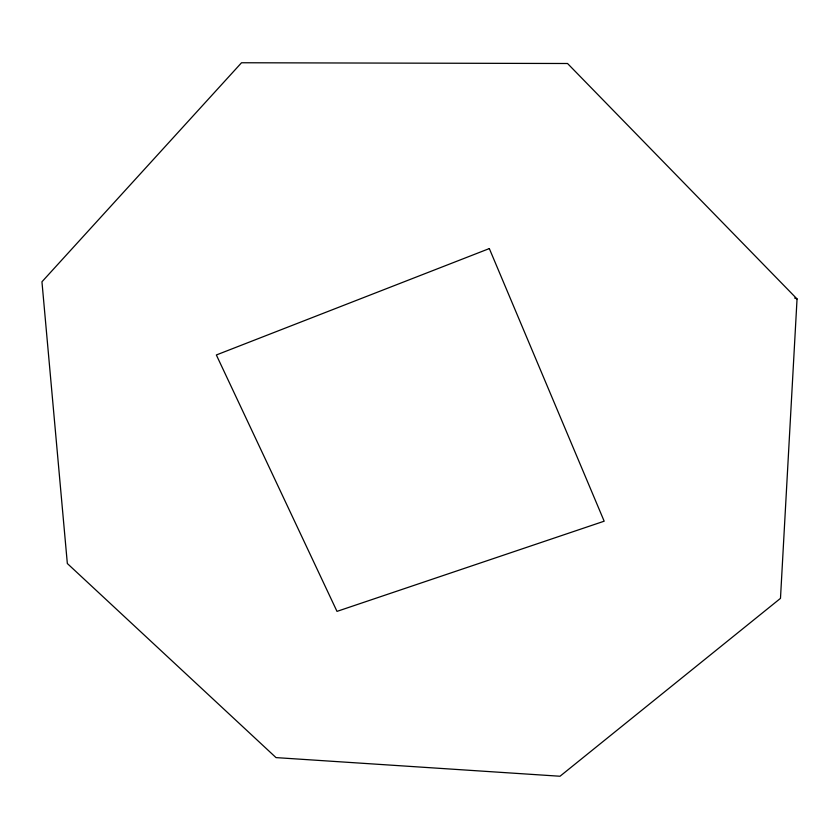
<?xml version="1.0" encoding="UTF-8"?>
<svg xmlns="http://www.w3.org/2000/svg" width="839" height="839" viewBox="0 0 839 839"><rect width="100%" height="100%" fill="white"/><g stroke="black" fill="none" stroke-linecap="round" stroke-linejoin="round"><path stroke-width="1.26" d="M797.05 298.946L780.48 598.364L560.012 776.243L276.021 757.607L67.34 563.525L41.95 281.789L241.527 62.757L567.542 63.502L797.05 298.946L794.617 298.023M489.326 248.575L216.347 354.97L336.995 611.379L604.174 521.197L489.326 248.575"/></g></svg>
